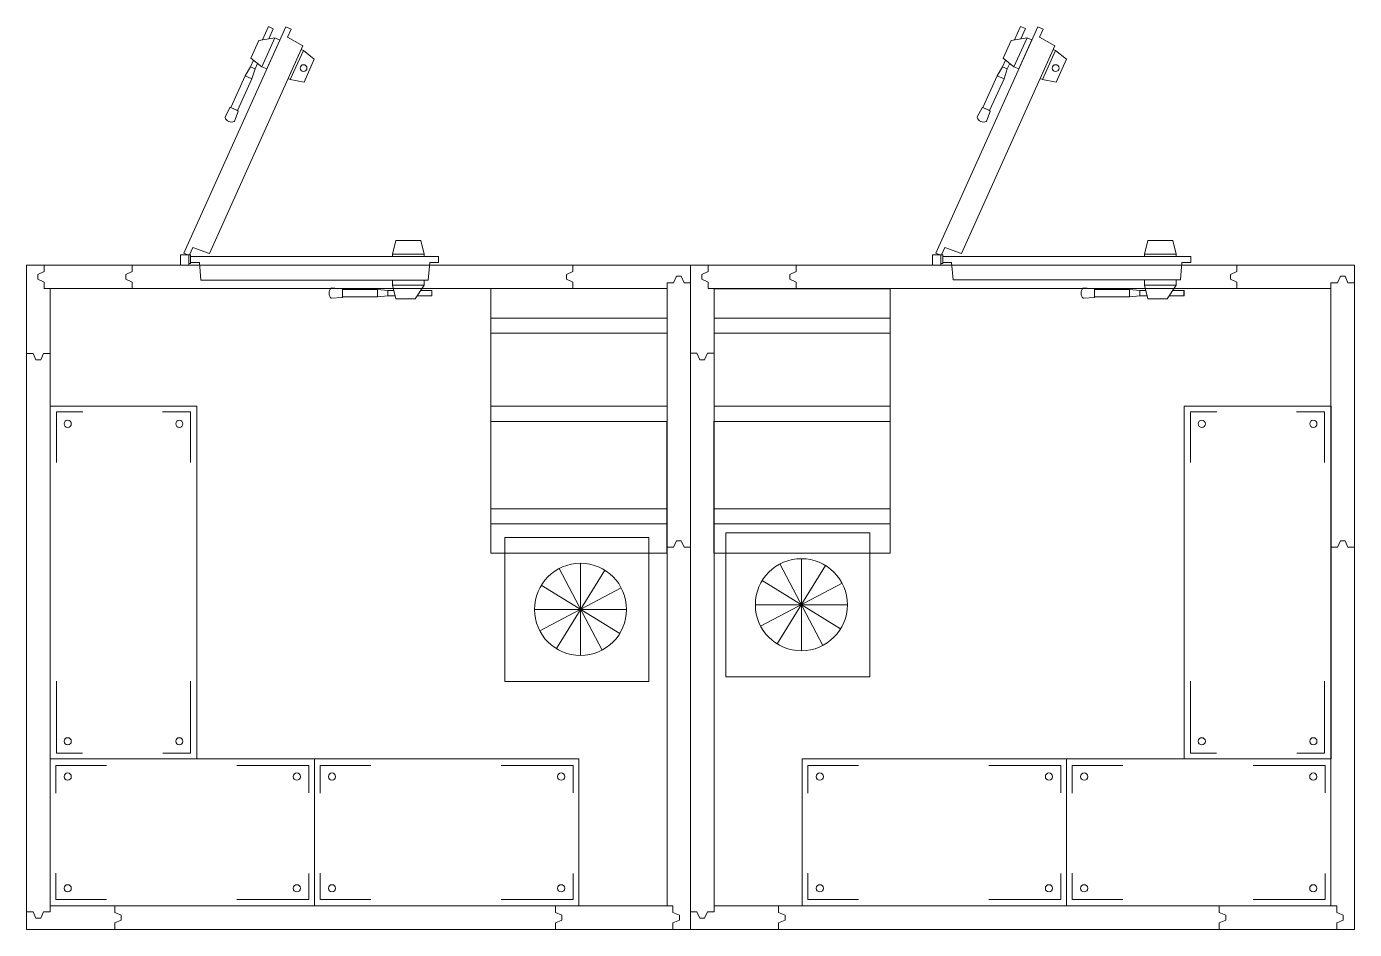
# Model space of a CAD drawing. Header units: millimetres. Extents: x -217779 to 263180, y 55413 to 130161.
# Drawn here: x -205046 to -200526, y 100641 to 103712 of the extents above; entities that cross this region are included whole.
import ezdxf

# ---------------------------------------------------------------- set-up
doc = ezdxf.new("R2010")
doc.units = ezdxf.units.MM
doc.layers.add('ТХ_пищеблок', color=30, linetype='Continuous', lineweight=20)
doc.layers.add('ТХ_привязка ТХ', color=7, linetype='Continuous', true_color=0x163d5c)

# ---------------------------------------------------------------- blocks, each defined once
blk = doc.blocks.new('A$C19c1ccfc')
at = {"layer": 'ТХ_пищеблок', "lineweight": 9}
for p, q in [((4033.2, -27408.9), (4379.7, -26639.4)), ((4301.1, -26683.6), (4321.5, -26638.4)), ((4321.5, -26638.4), (4337.5, -26645.5)), ((4337.5, -26645.5), (4321.9, -26680.2)), ((4379.7, -26639.4), (4398, -26647.6)), ((4398, -26647.6), (4385.7, -26674.7)), ((4438.3, -26704.1), (4120.5, -27409.9)), ((4288.7, -26685.7), (4261.6, -26745.7)), ((4343.2, -26676.6), (4288.7, -26685.7)), ((4298.8, -26775.1), (4343.2, -26676.6)), ((4343.2, -26676.6), (4298.8, -26775.1)), ((4315.3, -26782.5), (4359.6, -26684)), ((4359.6, -26684), (4343.2, -26676.6)), ((4385.7, -26674.7), (4438.3, -26704.1)), ((4259.9, -26775.1), (4270.1, -26752.5)), ((4261.6, -26745.7), (4298.8, -26775.1)), ((4432.6, -26716.9), (4388.2, -26815.4)), ((4395.5, -26818.6), (4439.8, -26720.2)), ((4439.8, -26720.2), (4395.5, -26818.6)), ((4439.8, -26720.2), (4432.6, -26716.9)), ((4477.1, -26749.5), (4439.8, -26720.2)), ((4442.2, -26827.1), (4477.1, -26749.5)), ((4259.9, -26775.1), (4242.1, -26805.5)), ((4275.9, -26782.3), (4259.9, -26775.1)), ((4275.9, -26782.3), (4259.9, -26775.1)), ((4264.9, -26815.8), (4275.9, -26782.3)), ((4284.3, -26763.6), (4275.9, -26782.3)), ((4298.8, -26775.1), (4315.3, -26782.5)), ((4242.1, -26805.5), (4193.3, -26914)), ((4216, -26924.3), (4264.9, -26815.8)), ((4264.9, -26815.8), (4216, -26924.3)), ((4242.1, -26805.5), (4264.9, -26815.8)), ((4264.9, -26815.8), (4242.1, -26805.5)), ((4388.2, -26815.4), (4395.5, -26818.6)), ((4395.5, -26818.6), (4442.2, -26827.1)), ((1613.5, -26945.9), (1630.1, -26914.6)), ((1632.7, -26913.8), (1656.6, -26924.5)), ((1657.7, -26927.1), (1645.3, -26960.2)), ((4173.5, -26945.9), (4190.1, -26914.6)), ((4192.7, -26913.8), (4216.6, -26924.5)), ((4193.3, -26914), (4216, -26924.3)), ((4217.7, -26927.1), (4205.3, -26960.2)), ((4063.6, -27390), (4052.3, -27415)), ((4120.5, -27409.9), (4063.6, -27390)), ((4743.2, -27412.5), (4754.7, -27366.5)), ((4754.7, -27366.5), (4839.7, -27366.5)), ((4839.7, -27366.5), (4851.2, -27412.5)), ((4021.2, -27415), (4050.2, -27415)), ((4021.2, -27450), (4021.2, -27415)), ((4046.7, -27415), (4033.2, -27408.9)), ((4052.3, -27415), (4046.7, -27415)), ((4050.2, -27415), (4050.2, -27450)), ((4050.2, -27415), (4056.2, -27415)), ((4050.2, -27444), (4050.2, -27415)), ((4056.2, -27415), (4056.2, -27444)), ((4056.2, -27420.5), (4056.2, -27440.5)), ((4900.2, -27420.5), (4056.2, -27420.5)), ((4851.2, -27412.5), (4743.2, -27412.5)), ((4743.2, -27412.5), (4743.2, -27420.5)), ((4851.2, -27412.5), (4743.2, -27412.5)), ((4743.2, -27420.5), (4851.2, -27420.5)), ((4851.2, -27420.5), (4851.2, -27412.5)), ((4900.2, -27440.5), (4900.2, -27420.5)), ((1467.7, -27450), (1317.7, -27450)), ((2367.7, -27450), (2517.7, -27450)), ((3727.7, -27450), (3577.7, -27450)), ((4050.2, -27450), (4021.2, -27450)), ((4056.2, -27444), (4050.2, -27444)), ((4056.2, -27440.5), (4085.9, -27440.5)), ((4085.9, -27440.5), (4091.2, -27500.5)), ((4865.2, -27500.5), (4870.4, -27440.5)), ((4870.4, -27440.5), (4900.2, -27440.5)), ((4927.7, -27450), (5077.7, -27450)), ((4091.2, -27500.5), (4865.2, -27500.5)), ((4743.2, -27500.5), (4851.2, -27500.5)), ((4743.2, -27518.5), (4743.2, -27500.5)), ((4851.2, -27518.5), (4743.2, -27518.5)), ((4743.2, -27518.5), (4754.7, -27564.5)), ((4851.2, -27518.5), (4743.2, -27518.5)), ((4820.5, -27564.5), (4851.2, -27518.5)), ((4851.2, -27500.5), (4851.2, -27518.5)), ((1976, -27527.8), (2011.3, -27530.2)), ((2011.3, -27560.4), (1976, -27562.7)), ((2013.2, -27532.2), (2013.2, -27558.4)), ((4536, -27527.8), (4571.3, -27530.2)), ((4571.3, -27560.4), (4536, -27562.7)), ((4573.2, -27532.2), (4573.2, -27558.4)), ((4573.2, -27532.8), (4573.2, -27557.8)), ((4692.2, -27532.8), (4573.2, -27532.8)), ((4573.2, -27557.8), (4692.2, -27557.8)), ((4692.2, -27557.8), (4692.2, -27532.8)), ((4692.2, -27532.8), (4727.2, -27536.5)), ((4692.2, -27557.8), (4692.2, -27532.8)), ((4727.2, -27554), (4692.2, -27557.8)), ((4747.7, -27536.5), (4727.2, -27536.5)), ((4727.2, -27536.5), (4727.2, -27554)), ((4727.2, -27536.5), (4727.2, -27554)), ((4727.2, -27554), (4752.1, -27554)), ((4754.7, -27564.5), (4820.5, -27564.5)), ((4827.5, -27554), (4877.2, -27554)), ((4877.2, -27536.5), (4839.2, -27536.5)), ((4877.2, -27536.5), (4877.7, -27536.5)), ((4877.2, -27554), (4877.2, -27536.5)), ((4877.2, -27554), (4877.2, -27536.5)), ((4877.7, -27554), (4877.2, -27554)), ((4877.7, -27536.5), (4877.7, -27554))]:
    blk.add_line(p, q, dxfattribs=at)
at = {"layer": 'ТХ_пищеблок'}
for p, q in [((3197.7, -29650), (3197.7, -27450)), ((3197.7, -27450), (3257.7, -27450)), ((3197.7, -29710), (3197.7, -27450)), ((3197.7, -27450), (5457.7, -27450)), ((3257.7, -27472), (3235.7, -27482)), ((3235.7, -27482), (3257.7, -27472)), ((3257.7, -27472), (3235.7, -27482)), ((3257.7, -27450), (3257.7, -27472)), ((3257.7, -27450), (3557.7, -27450)), ((3257.7, -27472), (3257.7, -27450)), ((3257.7, -27450), (3557.7, -27450)), ((3257.7, -27450), (3257.7, -27472)), ((3557.7, -27472), (3535.7, -27482)), ((3557.7, -27472), (3535.7, -27482)), ((5057.7, -27450), (3557.7, -27450)), ((3557.7, -27450), (3557.7, -27472)), ((3557.7, -27450), (3557.7, -27472)), ((5057.7, -27472), (5035.7, -27482)), ((5035.7, -27482), (5057.7, -27472)), ((5457.7, -27450), (5057.7, -27450)), ((5057.7, -27450), (5057.7, -27472)), ((5057.7, -27472), (5057.7, -27450)), ((5457.7, -27510), (5457.7, -27450)), ((5457.7, -27450), (5457.7, -29710)), ((3235.7, -27482), (3235.7, -27498)), ((3235.7, -27498), (3235.7, -27482)), ((3235.7, -27482), (3235.7, -27498)), ((3235.7, -27498), (3257.7, -27508)), ((3257.7, -27508), (3235.7, -27498)), ((3235.7, -27498), (3257.7, -27508)), ((3257.7, -27508), (3257.7, -27530)), ((3257.7, -27530), (3257.7, -27508)), ((3257.7, -27508), (3257.7, -27530)), ((3535.7, -27482), (3535.7, -27498)), ((3535.7, -27482), (3535.7, -27498)), ((3535.7, -27498), (3557.7, -27508)), ((3535.7, -27498), (3557.7, -27508)), ((3557.7, -27508), (3557.7, -27530)), ((3557.7, -27508), (3557.7, -27530)), ((5035.7, -27482), (5035.7, -27498)), ((5035.7, -27498), (5035.7, -27482)), ((5035.7, -27498), (5057.7, -27508)), ((5057.7, -27508), (5035.7, -27498)), ((5057.7, -27508), (5057.7, -27530)), ((5057.7, -27530), (5057.7, -27508)), ((5399.7, -27510), (5377.7, -27510)), ((5377.7, -27510), (5377.7, -28410)), ((5377.7, -27530), (5377.7, -27510)), ((5377.7, -27510), (5399.7, -27510)), ((5399.7, -27510), (5377.7, -27510)), ((5377.7, -27510), (5377.7, -27510)), ((5377.7, -27510), (5399.7, -27510)), ((5399.7, -27510), (5377.7, -27510)), ((5409.7, -27488), (5399.7, -27510)), ((5399.7, -27510), (5409.7, -27488)), ((5409.7, -27488), (5399.7, -27510)), ((5399.7, -27510), (5409.7, -27488)), ((5409.7, -27488), (5399.7, -27510)), ((5425.7, -27488), (5409.7, -27488)), ((5409.7, -27488), (5425.7, -27488)), ((5425.7, -27488), (5409.7, -27488)), ((5409.7, -27488), (5425.7, -27488)), ((5425.7, -27488), (5409.7, -27488)), ((5435.7, -27510), (5425.7, -27488)), ((5425.7, -27488), (5435.7, -27510)), ((5435.7, -27510), (5425.7, -27488)), ((5425.7, -27488), (5435.7, -27510)), ((5435.7, -27510), (5425.7, -27488)), ((5457.7, -27510), (5435.7, -27510)), ((5435.7, -27510), (5457.7, -27510)), ((5457.7, -27510), (5435.7, -27510)), ((5435.7, -27510), (5457.7, -27510)), ((5457.7, -27510), (5435.7, -27510)), ((5457.7, -28410), (5457.7, -27510)), ((5457.7, -27510), (5457.7, -27510)), ((5457.7, -27510), (5457.7, -27510)), ((3257.7, -27530), (3277.7, -27530)), ((3557.7, -27530), (3257.7, -27530)), ((3277.7, -27530), (3277.7, -29650)), ((3277.7, -29630), (3277.7, -27530)), ((3277.7, -27530), (5377.7, -27530)), ((3557.7, -27530), (5057.7, -27530)), ((5057.7, -27530), (5377.7, -27530)), ((5377.7, -27530), (5377.7, -29630)), ((2517.7, -27630), (3117.7, -27630.1)), ((3277.7, -27630.1), (3877.7, -27630.1)), ((2517.7, -27681.5), (3117.7, -27681.5)), ((3277.7, -27681.5), (3877.7, -27681.5)), ((3197.7, -27750), (3219.7, -27750)), ((3219.7, -27750), (3229.7, -27772)), ((3245.7, -27772), (3255.7, -27750)), ((3255.7, -27750), (3277.7, -27750)), ((3229.7, -27772), (3245.7, -27772)), ((2517.7, -27930), (3117.7, -27930.1)), ((3277.7, -27930.1), (3877.7, -27930.1)), ((2517.7, -27981.5), (3117.7, -27981.5)), ((3277.7, -27981.5), (3877.7, -27981.5)), ((2517.7, -28278.6), (3117.7, -28278.6)), ((3277.7, -28278.6), (3877.7, -28278.6)), ((2517.6, -28330), (3117.6, -28330)), ((3277.6, -28330), (3877.6, -28330.1)), ((5399.7, -28410), (5377.7, -28410)), ((5377.7, -28410), (5377.7, -29630)), ((5377.7, -28410), (5399.7, -28410)), ((5409.7, -28388), (5399.7, -28410)), ((5399.7, -28410), (5409.7, -28388)), ((5425.7, -28388), (5409.7, -28388)), ((5409.7, -28388), (5425.7, -28388)), ((5435.7, -28410), (5425.7, -28388)), ((5425.7, -28388), (5435.7, -28410)), ((5457.7, -28410), (5435.7, -28410)), ((5435.7, -28410), (5457.7, -28410)), ((5457.7, -29710), (5457.7, -28410)), ((3219.7, -29650), (3197.7, -29650)), ((3219.7, -29650), (3197.7, -29650)), ((3197.7, -29650), (3197.7, -29710)), ((3229.7, -29672), (3219.7, -29650)), ((3229.7, -29672), (3219.7, -29650)), ((3255.7, -29650), (3245.7, -29672)), ((3255.7, -29650), (3245.7, -29672)), ((3277.7, -29650), (3255.7, -29650)), ((3277.7, -29650), (3255.7, -29650)), ((3497.7, -29630), (3277.7, -29630)), ((3277.7, -29630), (3277.7, -29650)), ((5377.7, -29630), (3277.7, -29630)), ((3497.7, -29652), (3497.7, -29630)), ((4997.7, -29630), (3497.7, -29630)), ((3497.7, -29630), (3497.7, -29652)), ((3497.7, -29652), (3497.7, -29630)), ((4997.7, -29652), (4997.7, -29630)), ((4997.7, -29652), (4997.7, -29630)), ((4997.7, -29630), (5397.7, -29630)), ((5377.7, -29630), (5397.7, -29630)), ((5397.7, -29630), (5397.7, -29652)), ((5397.7, -29630), (5397.7, -29652)), ((3245.7, -29672), (3229.7, -29672)), ((3245.7, -29672), (3229.7, -29672)), ((3519.7, -29662), (3497.7, -29652)), ((3497.7, -29652), (3519.7, -29662)), ((3519.7, -29662), (3497.7, -29652)), ((3497.7, -29688), (3519.7, -29678)), ((3519.7, -29678), (3497.7, -29688)), ((3497.7, -29688), (3519.7, -29678)), ((3497.7, -29710), (3497.7, -29688)), ((3497.7, -29688), (3497.7, -29710)), ((3497.7, -29710), (3497.7, -29688)), ((3519.7, -29678), (3519.7, -29662)), ((3519.7, -29662), (3519.7, -29678)), ((3519.7, -29678), (3519.7, -29662)), ((5019.7, -29662), (4997.7, -29652)), ((5019.7, -29662), (4997.7, -29652)), ((4997.7, -29688), (5019.7, -29678)), ((4997.7, -29688), (5019.7, -29678)), ((4997.7, -29710), (4997.7, -29688)), ((4997.7, -29710), (4997.7, -29688)), ((5019.7, -29678), (5019.7, -29662)), ((5019.7, -29678), (5019.7, -29662)), ((5397.7, -29652), (5419.7, -29662)), ((5397.7, -29652), (5419.7, -29662)), ((5419.7, -29678), (5397.7, -29688)), ((5419.7, -29678), (5397.7, -29688)), ((5397.7, -29688), (5397.7, -29710)), ((5397.7, -29688), (5397.7, -29710)), ((5419.7, -29662), (5419.7, -29678)), ((5419.7, -29662), (5419.7, -29678)), ((3197.7, -29710), (3497.7, -29710)), ((5457.7, -29710), (3197.7, -29710)), ((3497.7, -29710), (4997.7, -29710)), ((5397.7, -29710), (4997.7, -29710)), ((5397.7, -29710), (4997.7, -29710)), ((5397.7, -29710), (5457.7, -29710))]:
    blk.add_line(p, q, dxfattribs=at)
at = {"layer": 'ТХ_пищеблок', "extrusion": (-6.19742e-05, 0.000470712, 1)}
for p, q in [((1017.7, -29130), (1017.7, -27930, 0)), ((1017.7, -27930, 0), (1517.7, -27930, 0)), ((1517.7, -27930, 0), (1517.7, -29130, 0)), ((4877.9, -29130), (4877.9, -27930, 0)), ((4877.9, -27930, 0), (5377.9, -27930, 0)), ((5377.9, -27930, 0), (5377.9, -29130, 0)), ((1517.7, -29130, 0), (1017.7, -29130)), ((5377.9, -29130, 0), (4877.9, -29130))]:
    blk.add_line(p, q, dxfattribs=at)
at = {"layer": 'ТХ_пищеблок', "ltscale": 100}
for p, q in [((3056, -28376.2), (2566, -28376.2)), ((2566, -28376.2), (2566, -28866.2)), ((3056, -28866.2), (3056, -28376.2)), ((3807.8, -28360.4), (3317.8, -28360.4)), ((3317.8, -28360.4), (3317.8, -28850.4)), ((3807.8, -28850.4), (3807.8, -28360.4)), ((2823.3, -28464.4), (2823.3, -28777.9)), ((3657.5, -28472.1), (3492.8, -28738.8)), ((3648.3, -28744), (3501.9, -28466.8)), ((3575.1, -28448.7), (3575.1, -28762.2)), ((2905.6, -28487.8), (2741, -28754.5)), ((2896.5, -28759.8), (2750.1, -28482.6)), ((2684.7, -28694.4), (2961.9, -28548)), ((2689.9, -28538.8), (2956.7, -28703.5)), ((3436.5, -28678.6), (3713.7, -28532.2)), ((3441.7, -28523.1), (3708.5, -28687.8)), ((3731.9, -28605.4), (3418.4, -28605.4)), ((2980, -28621.2), (2666.6, -28621.2)), ((2566, -28866.2), (3056, -28866.2)), ((3317.8, -28850.4), (3807.8, -28850.4))]:
    blk.add_line(p, q, dxfattribs=at)
at = {"layer": 'ТХ_пищеблок', "extrusion": (-0.000470712, -6.19746e-05, 1)}
for p, q in [((1017.7, -29630), (1017.7, -29130)), ((1017.7, -29130), (1917.4, -29130, 0.7)), ((1917.4, -29130, 0.7), (1917.7, -29630)), ((1917.4, -29630, 0.7), (1917.4, -29130, 0.7)), ((1917.4, -29130, 0.7), (2817.2, -29130, 1.4)), ((2817.2, -29130, 1.4), (2817.4, -29630, 0.7)), ((3577.9, -29630, -0.7), (3577.9, -29130, -0.7)), ((3577.9, -29130, -0.7), (4477.7, -29130)), ((4477.7, -29130), (4477.9, -29630, -0.7)), ((4477.7, -29630), (4477.7, -29130)), ((4477.7, -29130), (5377.4, -29130, 0.7)), ((5377.4, -29130, 0.7), (5377.7, -29630)), ((1917.7, -29630), (1017.7, -29630)), ((2817.4, -29630, 0.7), (1917.4, -29630, 0.7)), ((4477.9, -29630, -0.7), (3577.9, -29630, -0.7)), ((5377.7, -29630), (4477.7, -29630))]:
    blk.add_line(p, q, dxfattribs=at)
blk = doc.blocks.new('A$C6fdb3df6')
at = {"layer": 'ТХ_пищеблок'}
for points in [[(-4752.3, 2100), (-4752.3, 2078), (-4774.3, 2068), (-4774.3, 2052), (-4752.3, 2042), (-4752.3, 2020), (-4732.3, 2020), (-4732.3, -100), (-4754.3, -100), (-4764.3, -122), (-4780.3, -122), (-4790.3, -100), (-4812.3, -100), (-4812.3, 2100)], [(-2552.3, 2100), (-2552.3, -160), (-4812.3, -160), (-4812.3, 2100)], [(-2952.3, 2100), (-4452.3, 2100), (-4452.3, 2078), (-4474.3, 2068), (-4474.3, 2052), (-4452.3, 2042), (-4452.3, 2020), (-2952.3, 2020), (-2952.3, 2042), (-2974.3, 2052), (-2974.3, 2068), (-2952.3, 2078)], [(-2552.3, 2100), (-2952.3, 2100), (-2952.3, 2078), (-2974.3, 2068), (-2974.3, 2052), (-2952.3, 2042), (-2952.3, 2020), (-2632.3, 2020), (-2632.3, 2040), (-2610.3, 2040), (-2600.3, 2062), (-2584.3, 2062), (-2574.3, 2040), (-2552.3, 2040)], [(-2552.3, 1140), (-2552.3, 2040), (-2574.3, 2040), (-2584.3, 2062), (-2600.3, 2062), (-2610.3, 2040), (-2632.3, 2040), (-2632.3, 1140), (-2610.3, 1140), (-2600.3, 1162), (-2584.3, 1162), (-2574.3, 1140)], [(-2632.3, 2020), (-2632.3, -80), (-4732.3, -80), (-4732.3, 2020)], [(-2552.3, -160), (-2552.3, 1140), (-2574.3, 1140), (-2584.3, 1162), (-2600.3, 1162), (-2610.3, 1140), (-2632.3, 1140), (-2632.3, -80), (-2612.3, -80), (-2612.3, -102), (-2590.3, -112), (-2590.3, -128), (-2612.3, -138), (-2612.3, -160)], [(-4812.3, -160), (-4512.3, -160), (-4512.3, -138), (-4490.3, -128), (-4490.3, -112), (-4512.3, -102), (-4512.3, -80), (-4732.3, -80), (-4732.3, -100), (-4754.3, -100), (-4764.3, -122), (-4780.3, -122), (-4790.3, -100), (-4812.3, -100)], [(-4512.3, -160), (-3012.3, -160), (-3012.3, -138), (-2990.3, -128), (-2990.3, -112), (-3012.3, -102), (-3012.3, -80), (-4512.3, -80), (-4512.3, -102), (-4490.3, -112), (-4490.3, -128), (-4512.3, -138)]]:
    blk.add_lwpolyline(points, close=True, dxfattribs=at)
for points in [[(-4752.3, 2100), (-4452.3, 2100), (-4452.3, 2078), (-4474.3, 2068), (-4474.3, 2052), (-4452.3, 2042), (-4452.3, 2020), (-4752.3, 2020), (-4752.3, 2042), (-4774.3, 2052), (-4774.3, 2068), (-4752.3, 2078), (-4752.3, 2100), (-4452.3, 2100)], [(-2552.3, 2040), (-2552.3, 2040), (-2574.3, 2040), (-2584.3, 2062), (-2600.3, 2062), (-2610.3, 2040), (-2632.3, 2040), (-2632.3, 2040), (-2610.3, 2040), (-2600.3, 2062), (-2584.3, 2062), (-2574.3, 2040), (-2552.3, 2040), (-2552.3, 2040)], [(-2612.3, -160), (-3012.3, -160), (-3012.3, -138), (-2990.3, -128), (-2990.3, -112), (-3012.3, -102), (-3012.3, -80), (-2612.3, -80), (-2612.3, -102), (-2590.3, -112), (-2590.3, -128), (-2612.3, -138), (-2612.3, -160), (-3012.3, -160)]]:
    blk.add_lwpolyline(points, dxfattribs=at)

msp = doc.modelspace()

# ---------------------------------------------------------------- linework, layer by layer
at = {"layer": 'ТХ_пищеблок', "lineweight": 9, "flags": 128}
for points in [[(-204510.8, 102941.8), (-204164.2, 103711.3), (-204146, 103703.1), (-204158.2, 103676), (-204105.6, 103646.6), (-204423.4, 102940.8), (-204480.3, 102960.7), (-204491.6, 102935.6), (-204497.2, 102935.6)], [(-204282.3, 103604.9), (-204245.1, 103575.6), (-204200.7, 103674), (-204255.3, 103665)], [(-204245.1, 103575.6), (-204228.7, 103568.2), (-204184.3, 103666.6), (-204200.7, 103674)], [(-204155.7, 103535.3), (-204148.4, 103532), (-204104.1, 103630.5), (-204111.4, 103633.8)], [(-204148.4, 103532), (-204101.8, 103523.6), (-204066.8, 103601.1), (-204104.1, 103630.5)], [(-203800.7, 102938.1), (-203789.2, 102984.1), (-203704.2, 102984.1), (-203692.7, 102938.1)], [(-204522.7, 102935.6), (-204493.7, 102935.6), (-204493.7, 102900.6), (-204522.7, 102900.6)], [(-204493.7, 102935.6), (-204487.7, 102935.6), (-204487.7, 102906.6), (-204493.7, 102906.6)], [(-204487.7, 102930.1), (-204487.7, 102910.1), (-204458, 102910.1), (-204452.7, 102850.1), (-203678.7, 102850.1), (-203673.5, 102910.1), (-203643.7, 102910.1), (-203643.7, 102930.1)], [(-203800.7, 102930.1), (-203692.7, 102930.1), (-203692.7, 102938.1), (-203800.7, 102938.1)], [(-203800.7, 102850.1), (-203692.7, 102850.1), (-203692.7, 102832.1), (-203800.7, 102832.1), (-203789.2, 102786.1), (-203723.4, 102786.1), (-203692.7, 102832.1), (-203800.7, 102832.1)], [(-203970.7, 102817.9), (-203970.7, 102792.9), (-203851.7, 102792.9), (-203851.7, 102817.9), (-203816.7, 102814.1), (-203816.7, 102796.6), (-203851.7, 102792.9), (-203851.7, 102817.9)], [(-203666.7, 102814.1), (-203666.2, 102814.1), (-203666.2, 102796.6), (-203666.7, 102796.6)]]:
    msp.add_lwpolyline(points, close=True, dxfattribs=at)
for points in [[(-204242.8, 103667), (-204222.4, 103712.3), (-204206.5, 103705.1), (-204222.1, 103670.5)], [(-204279, 103534.9), (-204268.1, 103568.4), (-204284, 103575.5), (-204301.8, 103545.2), (-204279, 103534.9), (-204301.8, 103545.2), (-204350.7, 103436.7), (-204327.9, 103426.4), (-204279, 103534.9), (-204327.9, 103426.4)], [(-204259.6, 103587.1), (-204268.1, 103568.4), (-204284, 103575.5), (-204273.8, 103598.2)], [(-203796.2, 102814.1), (-203816.7, 102814.1), (-203816.7, 102796.6), (-203791.9, 102796.6)], [(-203716.4, 102796.6), (-203666.7, 102796.6), (-203666.7, 102814.1), (-203704.7, 102814.1)]]:
    msp.add_lwpolyline(points, dxfattribs=at)
at = {"layer": 'ТХ_пищеблок'}
for points in [[(-204986.2, 102900.6), (-204986.2, 102878.6), (-205008.2, 102868.6), (-205008.2, 102852.6), (-204986.2, 102842.6), (-204986.2, 102820.6)], [(-202786.2, 102840.6), (-202808.2, 102840.6), (-202818.2, 102862.6), (-202834.2, 102862.6), (-202844.2, 102840.6), (-202866.2, 102840.6)], [(-205046.2, 102600.6), (-205024.2, 102600.6), (-205014.2, 102578.6), (-204998.2, 102578.6), (-204988.2, 102600.6), (-204966.2, 102600.6)], [(-204746.2, 100640.6), (-204746.2, 100662.6), (-204724.2, 100672.6), (-204724.2, 100688.6), (-204746.2, 100698.6), (-204746.2, 100720.6)]]:
    msp.add_lwpolyline(points, dxfattribs=at)
at = {"layer": 'ТХ_пищеблок', "flags": 128}
for points in [[(-203466.3, 101920.7), (-203466.2, 102820.7), (-202866.2, 102820.6), (-202866.3, 101920.6)], [(-202706.3, 101920.6), (-202706.2, 102820.6), (-202106.2, 102820.6), (-202106.3, 101920.6)]]:
    msp.add_lwpolyline(points, close=True, dxfattribs=at)
at = {"layer": 'ТХ_пищеблок', "extrusion": (-6.19742e-05, 0.000470712, 1)}
for points, elevation in [([(-204854.9, 102401.4), (-204944.1, 102401.4), (-204944.1, 102228.8)], 60.9), ([(-204583.1, 102401.4), (-204488.4, 102401.4), (-204488.4, 102228.8)], 60.9), ([(-200994.7, 102401.4), (-201083.9, 102401.4), (-201083.9, 102228.8)], 60.7), ([(-200722.9, 102401.4), (-200628.1, 102401.4), (-200628.1, 102228.8)], 60.7), ([(-204856.2, 101239.8), (-204944.1, 101239.8), (-204944.1, 101485)], 60.3), ([(-204582, 101239.8), (-204488.4, 101239.8), (-204488.4, 101485)], 60.3), ([(-200996, 101239.8), (-201083.9, 101239.8), (-201083.9, 101485)], 60.1), ([(-200721.8, 101239.8), (-200628.1, 101239.8), (-200628.1, 101485)], 60.1)]:
    msp.add_lwpolyline(points, dxfattribs=dict(at, elevation=elevation))
at = {"layer": 'ТХ_пищеблок', "extrusion": (-0.000470712, -6.19746e-05, 1)}
for points, elevation in [([(-204947, 101103.8), (-204947, 101198.5), (-204774.4, 101198.5)], 90.2), ([(-204085.4, 101104.9), (-204085.4, 101198.5), (-204330.6, 101198.5)], 89.8), ([(-204047.3, 101103.8), (-204047.3, 101198.5), (-203874.7, 101198.5)], 90.5), ([(-203185.7, 101104.9), (-203185.7, 101198.5), (-203430.9, 101198.5)], 90.1), ([(-202386.8, 101103.8), (-202386.8, 101198.5), (-202214.2, 101198.5)], 88.3), ([(-201525.1, 101104.9), (-201525.1, 101198.5), (-201770.4, 101198.5)], 87.9), ([(-201487, 101103.8), (-201487, 101198.5), (-201314.4, 101198.5)], 88.6), ([(-200625.4, 101104.9), (-200625.4, 101198.5), (-200870.6, 101198.5)], 88.2), ([(-204947, 100831.9), (-204947, 100742.8), (-204774.4, 100742.8)], 90.2), ([(-204085.4, 100830.6), (-204085.4, 100742.8), (-204330.6, 100742.8)], 89.8), ([(-204047.3, 100831.9), (-204047.3, 100742.8), (-203874.7, 100742.8)], 90.5), ([(-203185.7, 100830.6), (-203185.7, 100742.8), (-203430.9, 100742.8)], 90.1), ([(-202386.8, 100831.9), (-202386.8, 100742.8), (-202214.2, 100742.8)], 88.3), ([(-201525.1, 100830.6), (-201525.1, 100742.8), (-201770.4, 100742.8)], 87.9), ([(-201487, 100831.9), (-201487, 100742.8), (-201314.4, 100742.8)], 88.6), ([(-200625.4, 100830.6), (-200625.4, 100742.8), (-200870.6, 100742.8)], 88.2)]:
    msp.add_lwpolyline(points, dxfattribs=dict(at, elevation=elevation))
at = {"layer": 'ТХ_пищеблок', "lineweight": 9}
for centre in [(-204103.5, 103571), (-201543.5, 103571)]:
    msp.add_circle(centre, 11.7, dxfattribs=at)
at = {"layer": 'ТХ_пищеблок', "extrusion": (-6.19742e-05, 0.000470712, 1)}
for centre in [(-204906.2, 102360.6, 60.9), (-204526.2, 102360.6, 60.9), (-201046, 102360.6, 60.7), (-200666, 102360.6, 60.7), (-204906.2, 101280.6, 60.3), (-204526.2, 101280.6, 60.3), (-201046, 101280.6, 60.1), (-200666, 101280.6, 60.1)]:
    msp.add_circle(centre, 12.3, dxfattribs=at)
at = {"layer": 'ТХ_пищеблок', "ltscale": 100}
for centre in [(-203160.6, 101729.5), (-202408.8, 101745.3)]:
    msp.add_circle(centre, 156.7, dxfattribs=at)
at = {"layer": 'ТХ_пищеблок', "extrusion": (-0.000470712, -6.19746e-05, 1)}
for centre in [(-204906.2, 101160.6, 90.2), (-204126.2, 101160.6, 89.8), (-204006.5, 101160.6, 90.5), (-203226.5, 101160.6, 90.1), (-202346, 101160.6, 88.3), (-201566, 101160.6, 87.9), (-201446.2, 101160.6, 88.6), (-200666.2, 101160.6, 88.2), (-204906.2, 100780.6, 90.2), (-204126.2, 100780.6, 89.8), (-204006.5, 100780.6, 90.5), (-203226.5, 100780.6, 90.1), (-202346, 100780.6, 88.3), (-201566, 100780.6, 87.9), (-201446.2, 100780.6, 88.6), (-200666.2, 100780.6, 88.2)]:
    msp.add_circle(centre, 12.3, dxfattribs=at)
at = {"layer": 'ТХ_пищеблок', "lineweight": 9}
for centre, radius, start, end in [((-204352.1, 103435.1), 2, 65.7559, 151.9918), ((-204328.1, 103424.3), 2, 339.5199, 65.7559), ((-201792.1, 103435.1), 2, 65.7559, 151.9918), ((-201768.1, 103424.3), 2, 339.5199, 65.7559), ((-204368.7, 103403.9), 2, 151.9918, 198.8046), ((-204348.7, 103410.7), 23.1, 198.8046, 292.7071), ((-204340.5, 103391.2), 2, 292.7071, 339.5199), ((-201808.7, 103403.9), 2, 151.9918, 198.8046), ((-201788.7, 103410.7), 23.1, 198.8046, 292.7071), ((-201780.5, 103391.2), 2, 292.7071, 339.5199), ((-203993.6, 102805.4), 23.1, 133.0488, 226.9512), ((-204008, 102820.8), 2, 86.236, 133.0488), ((-204008, 102789.9), 2, 226.9512, 273.764), ((-203972.7, 102818.5), 2, 0, 86.236), ((-203972.7, 102792.3), 2, 273.6479, 0.1161), ((-201433.6, 102805.4), 23.1, 133.0488, 226.9512), ((-201448, 102820.8), 2, 86.236, 133.0488), ((-201448, 102789.9), 2, 226.9512, 273.764), ((-201412.7, 102818.5), 2, 0, 86.236), ((-201412.7, 102792.3), 2, 273.6479, 0.1161)]:
    msp.add_arc(centre, radius, start, end, dxfattribs=at)

# ---------------------------------------------------------------- block references
msp.add_blockref('A$C6fdb3df6', (-200233.9, 100800.7))
at = {"layer": 'ТХ_привязка ТХ', "color": 1, "ltscale": 100}
msp.add_blockref('A$C19c1ccfc', (-205983.9, 130350.7), dxfattribs=at)

doc.saveas('drawing.dxf')
